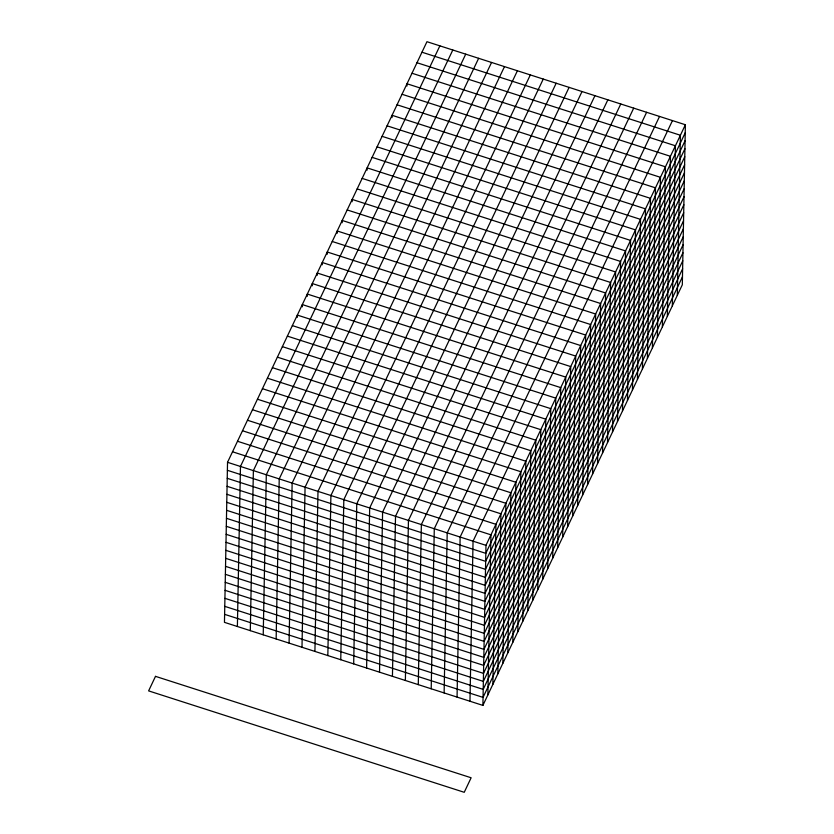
<?xml version="1.0" encoding="UTF-8"?>
<svg xmlns="http://www.w3.org/2000/svg" width="834" height="834" viewBox="0 0 834 834"><rect width="100%" height="100%" fill="white"/><g stroke="black" fill="none" stroke-linecap="round" stroke-linejoin="round"><path stroke-width="1.25" d="M227.536 462.307L224.461 622.352L482.896 705.397L682.316 284.79L685.381 124.746L426.956 41.7L227.536 462.307L485.972 545.342L482.896 705.397M237.388 626.501L240.463 466.456L439.872 45.849M250.304 630.65L253.38 470.605L452.799 50.009M263.231 634.81L266.307 474.765L465.716 54.158M276.148 638.959L279.223 478.914L478.643 58.307M289.075 643.108L292.14 483.063L491.56 62.456M297.29 317.379L297.331 315.096L555.767 398.131L552.692 558.186M302.273 306.86L302.315 304.577L560.75 387.622L557.675 547.667M307.256 296.351L307.308 294.058L565.733 377.104L562.658 537.148M301.991 647.267L305.067 487.212L504.487 66.616M312.25 285.833L312.291 283.55L570.717 366.585L567.652 526.64M317.233 275.314L317.274 273.031L575.71 356.076L572.635 516.121M322.216 264.805L322.258 262.512L580.693 345.557L577.618 505.602M314.918 651.417L317.983 491.372L517.403 70.765M327.199 254.287L327.241 252.004L585.676 335.049L582.601 495.094M327.835 655.566L330.91 495.521L530.33 74.914M337.176 233.259L337.217 230.976L595.643 314.011L592.578 474.056M342.159 222.741L342.201 220.457L600.636 303.503L597.561 463.548M340.762 659.715L343.827 499.67L543.247 79.074M352.125 201.713L352.177 199.43L610.603 282.465L607.527 442.51M353.679 663.874L356.754 503.83L556.174 83.223M367.085 170.167L367.127 167.884L625.563 250.919L622.487 410.974M366.606 668.024L369.671 507.979L569.09 87.372M379.522 672.173L382.597 512.128L582.017 91.521M392.011 117.594L392.053 115.3L650.489 198.346L647.413 358.391M392.439 676.332L395.514 516.277L594.934 95.681M406.971 86.048L407.013 83.765L665.438 166.8L662.373 326.845M405.366 680.481L408.441 520.437L607.85 99.83M418.282 684.631L421.358 524.586L620.777 103.979M431.209 688.78L434.285 528.735L633.694 108.139M444.126 692.939L447.201 532.895L646.621 112.288M457.053 697.088L460.128 537.044L659.538 116.437M469.969 701.238L473.045 541.193L672.465 120.586M487.88 694.878L490.955 534.834L232.519 451.788M492.863 684.36L495.938 524.315L237.513 441.269M497.846 673.851L500.921 513.796L242.496 430.761M502.839 663.332L505.904 503.288L247.479 420.242M507.823 652.814L510.898 492.769L252.462 409.723M512.806 642.305L515.881 482.261L257.445 399.215M517.789 631.786L520.864 471.742L262.439 388.696M522.782 621.267L525.847 461.223L267.422 378.188M527.766 610.759L530.841 450.714L272.405 367.669M532.749 600.24L535.824 440.196L277.388 357.15M537.732 589.721L540.807 429.677L282.372 346.642M542.715 579.213L545.79 419.168L287.365 336.123M547.709 568.694L550.774 408.65L292.348 325.604M587.584 484.575L590.66 324.53L332.234 241.485M602.544 453.029L605.62 292.984L347.184 209.939M612.521 432.002L615.586 271.957L357.161 188.911M617.504 421.483L620.579 261.438L362.144 178.393M627.47 400.456L630.546 240.411L372.11 157.365M632.453 389.937L635.529 229.892L377.104 146.847M637.447 379.428L640.512 219.373L382.087 136.338M642.43 368.909L645.506 208.865L387.07 125.819M652.396 347.882L655.472 187.838L397.047 104.792M657.38 337.363L660.455 177.319L402.03 94.273M667.356 316.336L670.432 156.292L411.996 73.246M672.34 305.817L675.415 145.773L416.979 62.727M677.323 295.299L680.398 135.254L421.973 52.219M485.972 545.342L685.381 124.746M685.235 132.742L485.815 553.349L227.38 470.303M685.079 140.748L485.659 561.355L227.234 478.309M684.923 148.754L485.503 569.351L227.077 486.305M684.766 156.75L485.357 577.357L226.921 494.312M684.62 164.757L485.2 585.353L226.765 502.318M684.464 172.753L485.044 593.36L226.619 510.314M684.307 180.759L484.888 601.366L226.462 518.321M684.151 188.765L484.742 609.362L226.306 526.327M684.005 196.761L484.585 617.369L226.15 534.323M683.849 204.768L484.429 625.364L226.004 542.329M683.692 212.764L484.273 633.371L225.847 550.325M683.536 220.77L484.127 641.377L225.691 558.332M683.39 228.777L483.97 649.373L225.534 566.338M683.234 236.773L483.814 657.38L225.388 574.334M683.077 244.779L483.668 665.376L225.232 582.341M682.931 252.775L483.512 673.382L225.076 590.336M682.775 260.781L483.355 681.388L224.93 598.343M682.619 268.788L483.199 689.384L224.773 606.349M682.462 276.784L483.053 697.391L224.617 614.345M155.499 676.353L148.619 690.886L464.236 792.3L471.127 777.768L155.499 676.353"/></g></svg>
